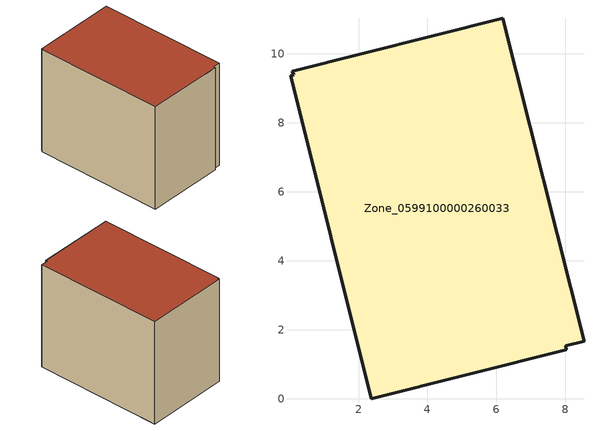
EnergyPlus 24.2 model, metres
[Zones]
Zone_0599100000260033
 floor ground (C_G): 8.03,1.41 2.37,0 0.03,9.37 0.12,9.39 0.08,9.5 6.19,11.03 8.54,1.67 8.02,1.53 z0
 wall outside (C_F): 8.54,1.67 6.19,11.03 0.08,9.5 0.12,9.39 0.03,9.37 2.37,0 8.03,1.41 8.02,1.53 8.54,1.67 z0:8.03
 roof outside (C_R): 2.37,0 8.03,1.41 8.02,1.53 8.54,1.67 6.19,11.03 0.08,9.5 0.12,9.39 0.03,9.37 z8.03
[BUILDING]
Pand.0599100000260033: North Axis=0; Terrain=City; Loads Convergence Tolerance Value=0.04; Temperature Convergence Tolerance Value=0.4; Solar Distribution=FullExterior; Maximum Number of Warmup Days=25; Minimum Number of Warmup Days=1
[Site:Location]
Rotterdam.The.Hague.AP_ZH_NLD Design_Conditions: Latitude=51.96; Longitude=4.45; Time Zone=1; Elevation=-4.5
[SITE:GROUNDTEMPERATURE:BUILDINGSURFACE]
18, 18, 18, 18, 18, 18, 18, 18, 18, 18, 18, 18
[MATERIAL] Thermal Absorptance=0.9; Solar Absorptance=0.7; Visible Absorptance=0.7
Name | Roughness | Thickness | Conductivity | Density | Specific Heat
G.TC.1965-1974 | MediumSmooth | 0.15 | 0.882353 | 540 | 1210
F.TC.1965-1974 | Rough | 0.3 | 0.697674 | 1920 | 840
R.TC.1965-1974 | MediumRough | 0.2 | 0.232558 | 1500 | 1000
[CONSTRUCTION]
C_G: G.TC.1965-1974
C_F: F.TC.1965-1974
C_R: R.TC.1965-1974
[ZONE]
Zone_0599100000260033: Type=1; Multiplier=1; Ceiling Height=Autocalculate; Volume=Autocalculate; Floor Area=autocalculate; Part of Total Floor Area=Yes
[ZONEINFILTRATION:DESIGNFLOWRATE]
Infil_Zone_0599100000260033: Zone or ZoneList or Space or SpaceList=Zone_0599100000260033; Schedule=AlwaysOn; Design Flow Rate Calculation Method=Flow/Area; Flow Rate per Floor Area=0.003; Constant Term Coefficient=1; Temperature Term Coefficient=0; Velocity Term Coefficient=0; Velocity Squared Term Coefficient=0
[HVACTEMPLATE:ZONE:IDEALLOADSAIRSYSTEM]
Zone_0599100000260033: Maximum Heating Supply Air Temperature=50; Minimum Cooling Supply Air Temperature=13; Maximum Heating Supply Air Humidity Ratio=0.0156; Minimum Cooling Supply Air Humidity Ratio=0.0077; Heating Limit=NoLimit; Cooling Limit=NoLimit; Dehumidification Control Type=ConstantSensibleHeatRatio; Cooling Sensible Heat Ratio=0.7; Dehumidification Setpoint=60; Humidification Control Type=None; Humidification Setpoint=30; Outdoor Air Method=None; Outdoor Air Flow Rate per Person=0.00944; Outdoor Air Flow Rate per Zone Floor Area=0; Outdoor Air Flow Rate per Zone=0; Demand Controlled Ventilation Type=None; Outdoor Air Economizer Type=NoEconomizer; Heat Recovery Type=None; Sensible Heat Recovery Effectiveness=0.7; Latent Heat Recovery Effectiveness=0.65
[ZONECONTROL:THERMOSTAT]
ThermostatControl_Zone_0599100000260033: Zone or ZoneList=Zone_0599100000260033; Control Type Schedule=DualSetpointControlType; Control 1=Thermostat_Zone_0599100000260033; Temperature Difference Between Cutout And Setpoint=0
[THERMOSTATSETPOINT:DUALSETPOINT]
Thermostat_Zone_0599100000260033: Heating Setpoint Temperature Schedule=HeatingSetpoint_Zone_0599100000260033; Cooling Setpoint Temperature Schedule=CoolingSetpoint_Zone_0599100000260033
[SCHEDULE:COMPACT]
HeatingSetpoint_Zone_0599100000260033: Through: 12/31, For: AllDays, Until: 24:00, 21
CoolingSetpoint_Zone_0599100000260033: Through: 12/31, For: AllDays, Until: 24:00, 24
DualSetpointControlType: Through: 12/31, For: AllDays, Until: 24:00, 4
AlwaysOn: Through: 12/31, For: AllDays, Until: 24:00, 1
